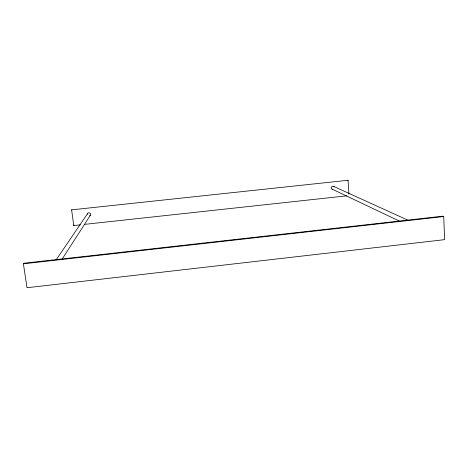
<?xml version="1.0" encoding="UTF-8"?>
<svg xmlns="http://www.w3.org/2000/svg" width="468" height="468" viewBox="0 0 468 468"><rect width="100%" height="100%" fill="white"/><g stroke="black" fill="none" stroke-linecap="round" stroke-linejoin="round"><path stroke-width="0.7" d="M62.063 259.231L90.277 215.403M56.049 259.992L87.715 213.431M23.4 263.806L23.897 263.238L442.746 216.175L443.728 216.549L444.6 239.657L27.027 287.726L23.4 263.806L443.728 216.549M71.914 209.81A8.003 1.176 83.5 0 0 71.61 209.851L73.751 225.541L80.285 224.833M84.644 224.359L346.829 195.835M71.61 209.851L348.052 180.274L348.923 194.208M333.508 186.34L407.716 220.1M332.169 189.16L399.169 220.984M87.387 214.18A1.626 1.574 17 0 1 88.932 212.841A1.626 1.574 17 0 1 90.581 214.104A1.626 1.574 17 0 1 89.61 215.888M332.543 189.277A1.568 1.503 -54.5 0 1 331.566 186.943A1.568 1.503 -54.5 0 1 334.105 186.843M73.973 224.921A8.003 1.176 83.5 0 1 73.751 225.541M347.513 180.32A7.757 2.059 84.2 0 1 348.052 180.274"/></g></svg>
